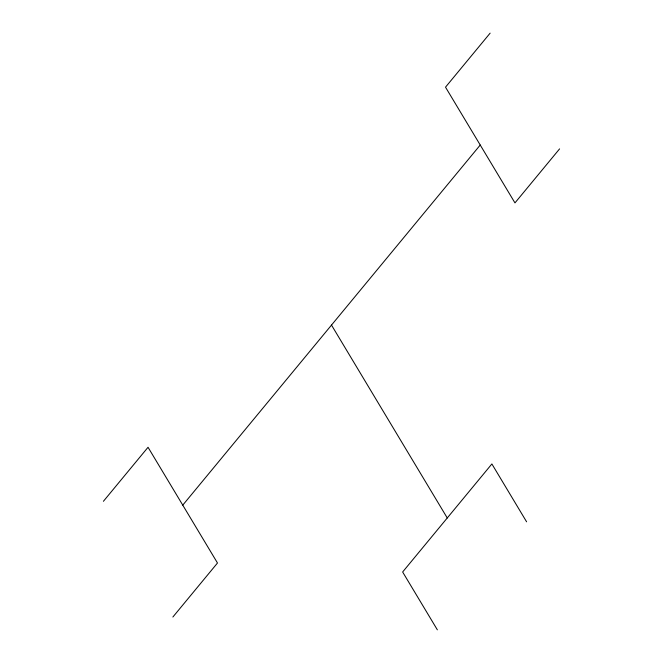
<?xml version="1.0" encoding="UTF-8"?>
<svg xmlns="http://www.w3.org/2000/svg" width="663" height="663" viewBox="0 0 663 663"><rect width="100%" height="100%" fill="white"/><g stroke="black" fill="none" stroke-linecap="round" stroke-linejoin="round"><path stroke-width="0.99" d="M103.411 501.294L148.04 447.276L217.489 563.003L172.869 617.021M490.131 33.15L445.511 87.168L514.96 202.895L559.589 148.877M182.764 505.14L480.236 145.031M526.604 521.814L491.88 463.951L402.64 571.987L437.365 629.85M331.5 325.085L447.26 517.969"/></g></svg>
